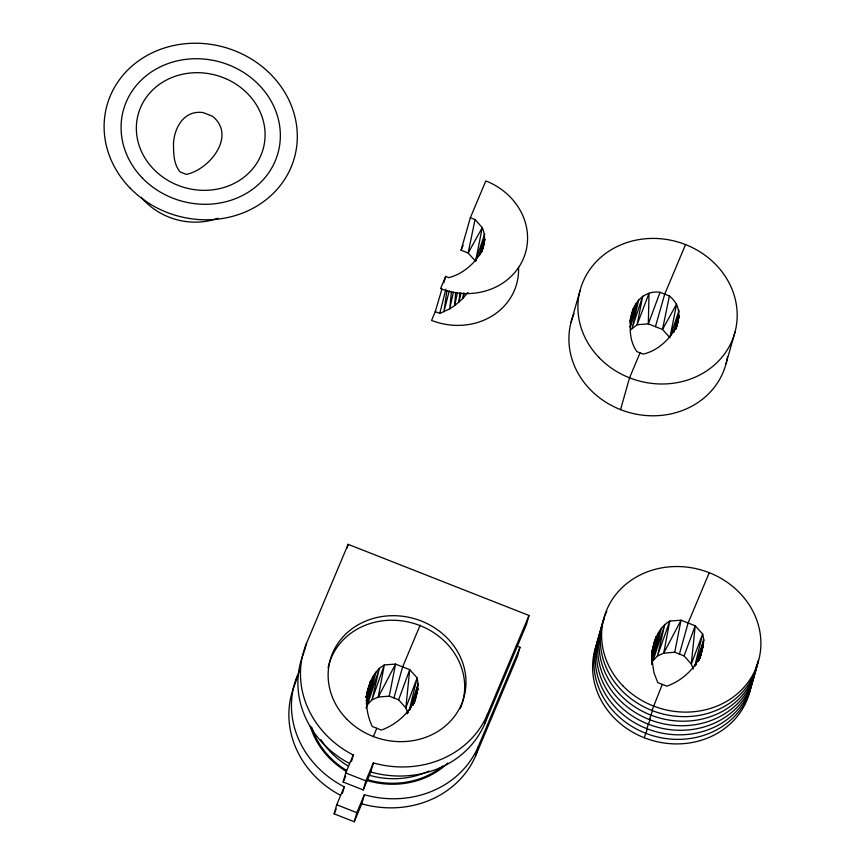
<?xml version="1.0" encoding="UTF-8"?>
<svg xmlns="http://www.w3.org/2000/svg" width="865" height="865" viewBox="0 0 865 865"><rect width="100%" height="100%" fill="white"/><g stroke="black" fill="none" stroke-linecap="round" stroke-linejoin="round"><path stroke-width="1.3" d="M366.371 696.563L367.841 690.043C365.095 702.142 366.901 715.355 372.307 726.503L381.357 730.06C402.139 722.632 422.034 701.223 417.157 677.868L409.729 669.661L395.554 664.082L384.309 664.947C373.139 671.327 368.512 684.345 366.382 696.368M455.671 292.511L454.644 305.55L449.724 308.87L439.777 313.411L435.257 311.638L441.961 288.996M451.443 291.386L449.724 308.87L453.368 292.219M459.866 292.943L458.958 302.004L454.644 305.55L457.455 292.738M463.575 293.192L462.959 298.339L458.958 302.004L460.98 293.062M446.902 290.781L443.896 311.822L449.227 290.954M366.36 708.046L366.803 705.386L366.252 707.927M651.832 664.158C651.302 648.339 655.119 629.796 669.78 621.059L681.025 620.194L695.201 625.763L702.629 633.98C705.332 642.122 702.023 650.426 699.915 658.297M630.196 320.991L633.602 308.275C629.255 322.256 628.001 339.253 636.954 351.644L643.127 354.077C666.137 349.546 693.589 315.617 669.391 295.981L660.049 292.305C645.063 290.002 633.418 302.112 631.158 315.995M366.241 697.504L366.76 694.865M366.284 703.926L375.918 672.224L367.939 703.58L379.346 668.299L371.972 699.882L384.309 664.947L378.243 697.06L389.272 696.12L395.554 664.082L378.243 697.06L371.972 699.882L366.533 705.656M651.713 653.616L652.232 650.977L651.659 653.508M651.756 660.038L661.401 628.325L653.41 659.681L664.817 624.4L657.443 655.984L669.78 621.059L663.715 653.172L674.743 652.232L681.025 620.194L663.715 653.172L657.443 655.984L652.005 661.768M475.588 261.219L482.259 227.646L475.047 219.537L470.365 217.699L485.816 180.936L488.065 181.834A64.832 58.323 15.8 0 1 523.325 258.786A64.832 58.323 15.8 0 1 442.112 289.191L440.577 288.575L445.691 276.411L448.773 277.633C468.322 273.026 491.958 249.077 482.259 227.646L468.149 253.013L475.588 261.219L484.724 233.907L479.805 254.256M670.191 336.377L676.614 304.102L662.504 329.457L669.932 337.664M475.047 219.537L468.149 253.013L461.067 250.223L470.365 217.699M669.391 295.981L662.504 329.457L648.328 323.878L637.083 324.743L630.412 330.052M651.723 664.039L652.275 661.487L653.929 672.635L657.778 682.615L666.829 686.172C681.923 680.787 694.627 669.132 701.115 654.448L699.828 658.211M651.842 652.675L653.313 646.155L651.864 652.48M464.148 293.235L462.959 298.339L467.922 292.402M366.371 697.006L369.128 685.307L366.241 697.114M651.842 653.107L654.6 641.419L651.713 653.226M673.846 331.965L679.068 310.351L670.353 336.42M409.242 710.273L417.157 677.868L405.836 707.916L407.804 712.922M694.714 666.385L702.629 633.98L691.308 664.028L693.276 669.023M366.403 697.677L370.62 680.636L366.36 697.428M651.875 653.778L656.092 636.748L651.832 653.54M439.777 313.411L445.886 289.126M479.426 255.672L480.064 253.142M673.781 332.117L674.419 329.587M630.012 326.905L635.905 303.918L630.023 323.315M676.171 327.803L676.819 325.272L675.824 329.089M481.632 251.899L484.941 239.27L480.832 253.121M366.49 702.521L373.323 676.441L366.198 700.628M675.662 329.608L679.295 315.725L675.187 329.565M651.626 659.93L658.795 632.553L651.669 656.74M481.924 251.704L483.957 244.146L481.881 251.769M412.367 705.429L418.303 683.62L409.545 710.349M697.839 661.53L703.775 639.732L695.438 665.185M393.943 697.958L402.647 666.872L420.163 625.179M679.414 654.07L688.118 622.984L709.246 572.706M299.69 669.964L295.041 683.988A97.302 87.527 15.8 0 0 340.453 795.27M304.415 650.88L306.621 643.095L348.13 544.334L529.012 615.48L526.439 624.573L484.93 723.335A97.302 87.527 15.8 0 1 372.134 772.38L370.793 771.991L363.246 789.94L343.156 782.036L345.719 772.953L353.266 754.994L352.033 754.377A97.302 87.527 15.8 0 1 306.621 643.095M347.027 548.226L348.13 544.334M516.243 645.809L520.006 647.29L478.507 746.052A97.302 87.527 15.8 0 1 365.7 795.108L364.37 794.708L361.797 803.79L354.25 821.75L334.15 813.846L336.723 804.753L344.27 786.804L343.027 786.188A97.302 87.527 15.8 0 1 297.614 674.905M342.432 793.291L344.27 786.804M351.439 761.481L353.266 754.994M354.25 821.75L356.823 812.668L364.37 794.708M363.246 789.94L365.819 780.857L373.366 762.898L374.696 763.298A97.302 87.527 15.8 0 0 487.503 714.241L529.012 615.48M370.793 771.991L373.366 762.898M571.062 322.267L580.058 290.456M361.797 803.79L363.127 804.191A97.302 87.527 15.8 0 0 475.934 755.145L478.507 746.052M484.93 723.335L487.503 714.241M520.006 647.29L517.443 656.384L475.934 755.145M620.551 409.632L629.547 377.821L640.046 352.866M726.038 363.754L735.034 331.955M644.241 737.748L647.344 728.892M646.815 728.654L650.372 718.729M649.388 719.572L652.491 710.716M651.961 710.479L662.298 684.388M655.421 326.667L664.72 294.143L685.545 244.579M413.47 704.034L417.925 688.745L412.832 705.418M698.942 660.136L703.396 644.847L699.082 658.968M443.821 282.704L445.691 276.411M413.665 703.818L416.735 693.525L413.675 703.678M699.136 659.93L702.207 649.626L699.147 659.79M630.304 326.862L638.716 299.755L632.12 328.095L642.749 296.068L637.083 324.743L649.02 293.246L648.328 323.878L660.049 292.305M630.153 319.412L632.207 312.989M410.01 709.505L410.853 706.965L409.934 709.441M695.482 665.607L696.325 663.066L695.406 665.542M407.296 713.69L408.15 711.149L407.156 713.603M630.044 321.715L631.331 317.877L630.044 321.585M398.614 699.796L409.729 669.661L405.836 707.916L398.614 699.796L389.272 696.12M684.085 655.908L695.201 625.763L691.308 664.028L684.085 655.908L674.743 652.232M435.257 311.638L431.581 320.385L433.106 320.991A64.832 58.323 15.8 0 0 518.513 267.285M461.067 250.223L463.099 245.39M343.156 782.036L345.665 776.056M334.15 813.846L336.161 809.056M373.312 736.666L376.826 728.287M345.719 772.953L365.819 780.857M336.723 804.753L356.823 812.668M727.422 357.104A80.218 72.163 15.8 0 1 628.898 412.443A80.218 72.163 15.8 0 1 573.982 313.681M447.875 762.973A81.299 73.136 15.8 0 1 366.922 780.49M346.022 771.223A81.299 73.136 15.8 0 1 310.243 726.113M349.46 763.471A97.302 87.527 15.8 0 1 304.048 652.188M328.116 667.802A69.405 62.431 15.8 0 1 414.519 623.654A69.405 62.431 15.8 0 1 460.288 708.586M428.954 770.996A80.218 72.163 15.8 0 1 425.656 772.456M424.531 772.921A80.218 72.163 15.8 0 1 368.49 775.018M347.871 765.871A80.218 72.163 15.8 0 1 320.872 739.586M442.707 766.12A80.218 72.163 15.8 0 1 367.203 779.56M346.584 770.423A80.218 72.163 15.8 0 1 311.616 727.022M217.969 218.283A64.832 58.323 15.8 0 1 141.309 197.306M754.594 673.824A80.218 72.163 15.8 0 1 655.248 726.578A80.218 72.163 15.8 0 1 601.543 628.163M755.145 670.462A80.218 72.163 15.8 0 1 754.799 672.711M753.307 678.365A80.218 72.163 15.8 0 1 654.567 731.303A80.218 72.163 15.8 0 1 599.823 633.764M758.454 660.19A80.218 72.163 15.8 0 1 659.703 713.128A80.218 72.163 15.8 0 1 604.959 615.588M605.392 614.539A80.218 72.163 15.8 0 1 606.798 611.425M757.167 664.731A80.218 72.163 15.8 0 1 657.822 717.496A80.218 72.163 15.8 0 1 604.105 619.08M757.718 661.379A80.218 72.163 15.8 0 1 757.372 663.617M756.572 664.796A80.218 72.163 15.8 0 1 659.562 722.88A80.218 72.163 15.8 0 1 602.397 624.671M752.02 682.907A80.218 72.163 15.8 0 1 652.675 735.672A80.218 72.163 15.8 0 1 598.969 637.256M751.436 682.972A80.218 72.163 15.8 0 1 654.427 741.056A80.218 72.163 15.8 0 1 597.25 642.846M173.508 143.049C173.541 152.943 173.422 163.95 180.115 171.951L186.289 174.384C209.298 169.854 236.751 135.924 212.552 116.288L203.21 112.612C184.407 109.812 174.589 126.95 173.508 143.049M482.465 248.828L481.816 251.347L482.465 248.828M678.311 320.601L676.614 326.884L678.311 320.601M415.643 698.347L414.443 702.185L415.643 698.347M413.34 702.704L412.54 705.256L413.34 702.704M698.823 658.806L698.012 661.368L698.823 658.806M225.581 78.585L221.797 77.082A64.832 58.323 15.8 0 0 140.584 107.487A64.832 58.323 15.8 0 0 175.844 184.429L179.617 185.943A64.832 58.323 15.8 0 0 260.841 155.538A64.832 58.323 15.8 0 0 225.581 78.585M599.315 357.829A80.218 72.163 15.8 0 0 733.725 336.29A80.218 72.163 15.8 0 0 639.603 239.486A80.218 72.163 15.8 0 0 599.315 357.829M346.67 719.02A69.405 62.431 15.8 0 0 462.97 700.38A69.405 62.431 15.8 0 0 381.53 616.615A69.405 62.431 15.8 0 0 346.67 719.02M142.476 178.136A80.218 72.163 15.8 0 0 276.887 156.597A80.218 72.163 15.8 0 0 182.764 59.793A80.218 72.163 15.8 0 0 142.476 178.136M130.074 188.073A97.302 87.527 15.8 0 0 293.105 161.939A97.302 87.527 15.8 0 0 178.947 44.526A97.302 87.527 15.8 0 0 130.074 188.073M623.016 685.956A80.218 72.163 15.8 0 0 757.426 664.407A80.218 72.163 15.8 0 0 663.304 567.602A80.218 72.163 15.8 0 0 623.016 685.956"/></g></svg>
